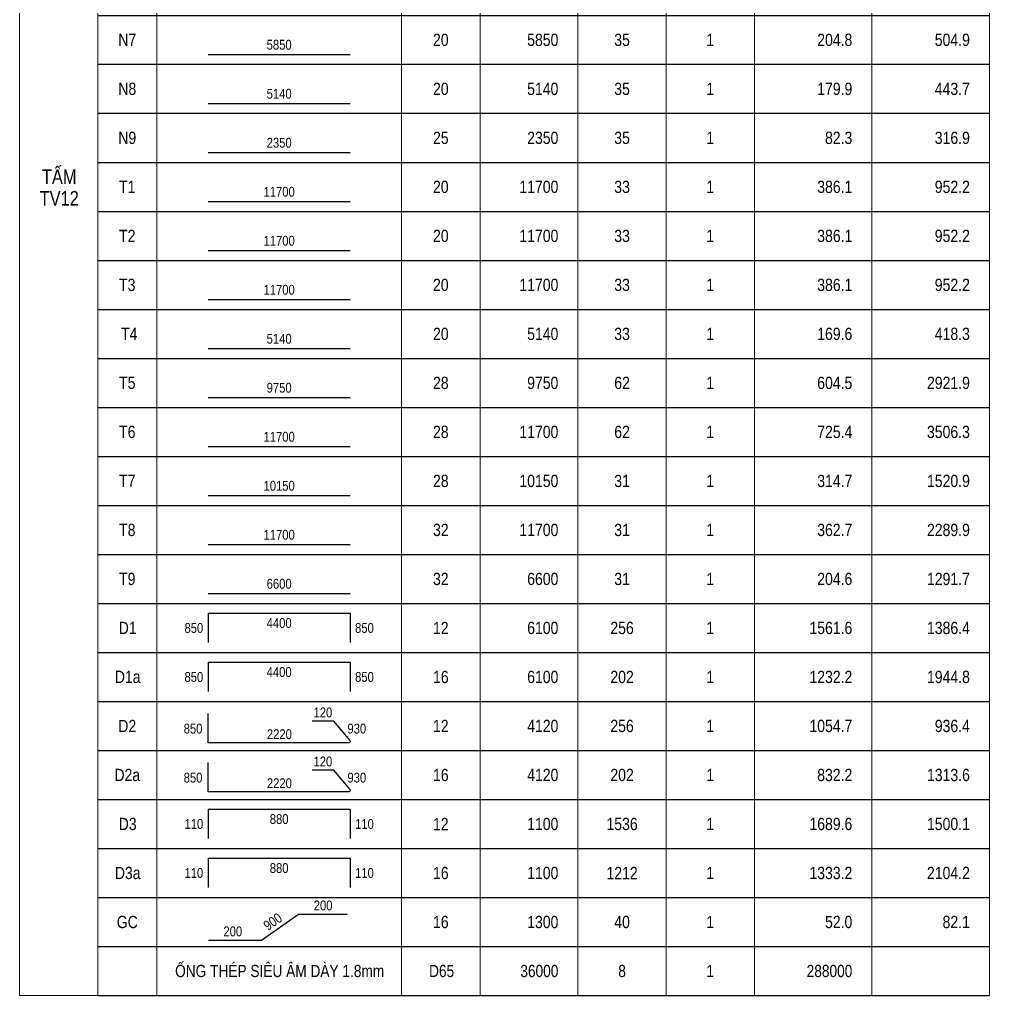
# Model space of a CAD drawing. Header units: millimetres. Extents: x -143483 to 1166745, y -1448440 to -1202244.
# Drawn here: x 486615 to 503115, y -1438044 to -1421448 of the extents above; entities that cross this region are included whole.
import ezdxf
from ezdxf.enums import TextEntityAlignment as Align

# ---------------------------------------------------------------- set-up
doc = ezdxf.new("R2010")
doc.units = ezdxf.units.MM
doc.header["$LTSCALE"] = 30
doc.layers.get('0').update_dxf_attribs({"lineweight": 9})
for name, color, linetype in [('ccu11-Text', 31, 'Continuous'), ('ccu11-Thep', 4, 'Continuous'), ('ccu12-Dai', 6, 'Continuous'), ('ccu12-Manh', 8, 'Continuous'), ('ccu12-Text', 31, 'Continuous'), ('TEXT', 31, 'Continuous'), ('THEP', 4, 'Continuous')]:
    doc.layers.add(name, color=color, linetype=linetype)
doc.styles.add('ARIAL', font='arial_0.ttf')
doc.styles.add('Arial Narrow', font='ARIALN.TTF')
doc.styles.add('ccu11_simli', font='vnsimli.shx', dxfattribs={"width": 0.8})
doc.styles.add('ccu12-Arial', font='arial_0.ttf', dxfattribs={"width": 0.8})
doc.styles.add('ROMANS', font='arial_0.ttf', dxfattribs={"width": 0.8})

# ---------------------------------------------------------------- blocks, each defined once
blk = doc.blocks.new('TK_0')
at = {"layer": 'TEXT', "style": 'ROMANS', "width": 0.8}
for tag, p in [('SH', (600, -500)), ('DK', (7000, -500)), ('SL', (10700, -500)), ('SCK', (12500, -500))]:
    blk.add_attdef(tag, text='', height=250, dxfattribs=at).set_placement(p, align=Align.MIDDLE)
for tag, p in [('L', (9400, -500)), ('LA', (15400, -500)), ('KL', (17800, -500))]:
    blk.add_attdef(tag, text='', height=250, dxfattribs=at).set_placement(p, align=Align.MIDDLE_RIGHT)
blk = doc.blocks.new('*U4423')
at = {"layer": 'ccu12-Manh'}
blk.add_line((-7583, 0), (7583, 0), dxfattribs=at)
blk = doc.blocks.new('*U4424')
at = {"color": 0, "linetype": 'ByBlock', "lineweight": -2, "transparency": 16777216}
for p in [(0, 0), (0, -833), (0, -1667), (0, -2500), (0, -3333), (0, -4167), (0, -5000), (0, -5833), (0, -6667), (0, -7500), (0, -8333), (0, -9167), (0, -10000), (0, -10833), (0, -11667), (0, -12500), (0, -13333), (0, -14167), (0, -15000), (0, -15833), (0, -16667), (0, -17500), (0, -18333), (0, -19167), (0, -20000), (0, -20833), (0, -21667), (0, -22500), (0, -23333)]:
    blk.add_blockref('*U4423', p, dxfattribs=at)
blk = doc.blocks.new('TK_1')
at = {"layer": 'THEP'}
blk.add_lwpolyline([(2250, -800), (5150, -800)], dxfattribs=at)
at = {"layer": 'TEXT', "style": 'ROMANS', "width": 0.8}
for tag, p in [('SH', (600, -500)), ('DK', (7000, -500)), ('SL', (10700, -500)), ('SCK', (12500, -500))]:
    blk.add_attdef(tag, text='', height=250, dxfattribs=at).set_placement(p, align=Align.MIDDLE)
for tag, p in [('L', (9400, -500)), ('LA', (15400, -500)), ('KL', (17800, -500))]:
    blk.add_attdef(tag, text='', height=250, dxfattribs=at).set_placement(p, align=Align.MIDDLE_RIGHT)
blk.add_attdef('L1', text='', height=200, dxfattribs=at).set_placement((3700, -700), align=Align.CENTER)
blk = doc.blocks.new('TK_3')
at = {"layer": 'THEP'}
for p, q in [((2250, -200), (2250, -800)), ((5150, -200), (5150, -800))]:
    blk.add_line(p, q, dxfattribs=at)
blk.add_lwpolyline([(2250, -200), (5150, -200)], dxfattribs=at)
at = {"layer": 'TEXT', "style": 'ccu11_simli', "width": 0.8}
for tag, p in [('SH', (608, -500)), ('DK', (7000, -500)), ('SL', (10700, -500)), ('SCK', (12500, -500))]:
    blk.add_attdef(tag, text='', height=250, dxfattribs=at).set_placement(p, align=Align.MIDDLE)
blk.add_attdef('L2', text='', height=200, dxfattribs=at).set_placement((3700, -300), align=Align.TOP_CENTER)
for tag, height, p in [('L', 250, (9400, -500)), ('LA', 250, (15400, -500)), ('KL', 250, (17800, -500)), ('L1', 200, (2150, -500))]:
    blk.add_attdef(tag, text='', height=height, dxfattribs=at).set_placement(p, align=Align.MIDDLE_RIGHT)
blk.add_attdef('L3', text='', height=200, dxfattribs=at).set_placement((5250, -500), align=Align.MIDDLE_LEFT)

msp = doc.modelspace()

# ---------------------------------------------------------------- linework, layer by layer
for p, q in [((486614.99, -1413877.05), (486614.99, -1438043.71)), ((487948.33, -1413877.05), (487948.33, -1438043.71)), ((488948.33, -1413877.05), (488948.33, -1438043.71)), ((493114.99, -1413877.05), (493114.99, -1438043.71)), ((494448.33, -1413877.05), (494448.33, -1438043.71)), ((496114.99, -1413877.05), (496114.99, -1438043.71)), ((497614.99, -1413877.05), (497614.99, -1438043.71)), ((499114.99, -1413877.05), (499114.99, -1438043.71)), ((501114.99, -1413877.05), (501114.99, -1438043.71)), ((503114.99, -1413877.05), (503114.99, -1438043.71)), ((486614.99, -1438043.71), (487948.33, -1438043.71))]:
    msp.add_line(p, q)
at = {"layer": 'ccu11-Thep', "ltscale": 3000, "flags": 128}
for points in [[(491594.68, -1433372.51), (491938.21, -1433372.51, -0.21968107), (491957.24, -1433381.29), (492234.02, -1433706.05, -0.63977293), (492214.99, -1433747.27), (491031.66, -1433747.27), (489823.33, -1433747.27), (489823.33, -1433247.27)], [(491594.68, -1434205.84), (491938.21, -1434205.84, -0.21968107), (491957.24, -1434214.62), (492234.02, -1434539.38, -0.63977293), (492214.99, -1434580.6), (491031.66, -1434580.6), (489823.33, -1434580.6), (489823.33, -1434080.6)]]:
    msp.add_lwpolyline(points, format="xyb", dxfattribs=at)
msp.add_lwpolyline([(489830.42, -1437102.77), (490731.96, -1437102.77), (491363.12, -1436661.08), (492185.88, -1436661.08)], dxfattribs=at)

# ---------------------------------------------------------------- block references
msp.add_blockref('*U4424', (495531.66, -1414710.38))
at = {"ltscale": 0.2}
ref = msp.add_blockref('TK_0', (487948.33, -1433043.71), dxfattribs=dict(at, xscale=0.833333338333486, yscale=0.833333338333486, zscale=0.833333338333486))
ref.add_attrib('SH', 'D2', dxfattribs={"layer": 'TEXT', "color": 1, "ltscale": 0.2, "height": 208.333, "style": 'Arial Narrow'}).set_placement((488448.33, -1433460.38), align=Align.MIDDLE)
ref.add_attrib('DK', '12', dxfattribs={"layer": 'TEXT', "color": 1, "ltscale": 0.2, "height": 208.333, "style": 'Arial Narrow'}).set_placement((493781.66, -1433460.38), align=Align.MIDDLE)
ref.add_attrib('L', '4120', dxfattribs={"layer": 'TEXT', "ltscale": 0.2, "height": 208.333, "style": 'Arial Narrow'}).set_placement((495781.66, -1433460.38), align=Align.MIDDLE_RIGHT)
ref.add_attrib('SL', '256', dxfattribs={"layer": 'TEXT', "color": 1, "ltscale": 0.2, "height": 208.333, "style": 'Arial Narrow'}).set_placement((496864.99, -1433460.38), align=Align.MIDDLE)
ref.add_attrib('SCK', '1', dxfattribs={"layer": 'TEXT', "color": 1, "ltscale": 0.2, "height": 208.33, "style": 'Arial Narrow'}).set_placement((498364.99, -1433460.38), align=Align.MIDDLE)
ref.add_attrib('LA', '1054.7', dxfattribs={"layer": 'TEXT', "ltscale": 0.2, "height": 208.333, "style": 'Arial Narrow'}).set_placement((500781.66, -1433460.38), align=Align.MIDDLE_RIGHT)
ref.add_attrib('KL', '936.4', dxfattribs={"layer": 'TEXT', "ltscale": 0.2, "height": 208.333, "style": 'Arial Narrow'}).set_placement((502781.66, -1433460.38), align=Align.MIDDLE_RIGHT)
ref = msp.add_blockref('TK_0', (487948.33, -1433877.05), dxfattribs=dict(at, xscale=0.833333338333486, yscale=0.833333338333486, zscale=0.833333338333486))
ref.add_attrib('SH', 'D2a', dxfattribs={"layer": 'TEXT', "color": 1, "ltscale": 0.2, "height": 208.333, "style": 'Arial Narrow'}).set_placement((488448.33, -1434293.71), align=Align.MIDDLE)
ref.add_attrib('DK', '16', dxfattribs={"layer": 'TEXT', "color": 1, "ltscale": 0.2, "height": 208.333, "style": 'Arial Narrow'}).set_placement((493781.66, -1434293.71), align=Align.MIDDLE)
ref.add_attrib('L', '4120', dxfattribs={"layer": 'TEXT', "ltscale": 0.2, "height": 208.333, "style": 'Arial Narrow'}).set_placement((495781.66, -1434293.71), align=Align.MIDDLE_RIGHT)
ref.add_attrib('SL', '202', dxfattribs={"layer": 'TEXT', "color": 1, "ltscale": 0.2, "height": 208.333, "style": 'Arial Narrow'}).set_placement((496864.99, -1434293.71), align=Align.MIDDLE)
ref.add_attrib('SCK', '1', dxfattribs={"layer": 'TEXT', "color": 1, "ltscale": 0.2, "height": 208.33, "style": 'Arial Narrow'}).set_placement((498364.99, -1434293.71), align=Align.MIDDLE)
ref.add_attrib('LA', '832.2', dxfattribs={"layer": 'TEXT', "ltscale": 0.2, "height": 208.333, "style": 'Arial Narrow'}).set_placement((500781.66, -1434293.71), align=Align.MIDDLE_RIGHT)
ref.add_attrib('KL', '1313.6', dxfattribs={"layer": 'TEXT', "ltscale": 0.2, "height": 208.333, "style": 'Arial Narrow'}).set_placement((502781.66, -1434293.71), align=Align.MIDDLE_RIGHT)
ref = msp.add_blockref('TK_0', (487948.33, -1436377.05), dxfattribs=dict(at, xscale=0.833333338333486, yscale=0.833333338333486, zscale=0.833333338333486))
ref.add_attrib('SH', 'GC', dxfattribs={"layer": 'TEXT', "color": 1, "ltscale": 0.2, "height": 208.333, "style": 'Arial Narrow'}).set_placement((488448.33, -1436793.71), align=Align.MIDDLE)
ref.add_attrib('DK', '16', dxfattribs={"layer": 'TEXT', "color": 1, "ltscale": 0.2, "height": 208.333, "style": 'Arial Narrow'}).set_placement((493781.66, -1436793.71), align=Align.MIDDLE)
ref.add_attrib('L', '1300', dxfattribs={"layer": 'TEXT', "ltscale": 0.2, "height": 208.333, "style": 'Arial Narrow'}).set_placement((495781.66, -1436793.71), align=Align.MIDDLE_RIGHT)
ref.add_attrib('SL', '40', dxfattribs={"layer": 'TEXT', "color": 1, "ltscale": 0.2, "height": 208.333, "style": 'Arial Narrow'}).set_placement((496864.99, -1436793.71), align=Align.MIDDLE)
ref.add_attrib('SCK', '1', dxfattribs={"layer": 'TEXT', "color": 1, "ltscale": 0.2, "height": 208.33, "style": 'Arial Narrow'}).set_placement((498364.99, -1436793.71), align=Align.MIDDLE)
ref.add_attrib('LA', '52.0', dxfattribs={"layer": 'TEXT', "ltscale": 0.2, "height": 208.333, "style": 'Arial Narrow'}).set_placement((500781.66, -1436793.71), align=Align.MIDDLE_RIGHT)
ref.add_attrib('KL', '82.1', dxfattribs={"layer": 'TEXT', "ltscale": 0.2, "height": 208.333, "style": 'Arial Narrow'}).set_placement((502781.66, -1436793.71), align=Align.MIDDLE_RIGHT)
at = {"layer": 'ccu12-Dai', "ltscale": 10000}
ref = msp.add_blockref('TK_1', (487948.33, -1421377.05), dxfattribs=dict(at, xscale=0.833333338333486, yscale=0.833333338333486, zscale=0.833333338333486))
ref.add_attrib('SH', 'N7', dxfattribs={"layer": 'TEXT', "color": 1, "ltscale": 10000, "height": 208.333, "style": 'Arial Narrow'}).set_placement((488448.33, -1421793.71), align=Align.MIDDLE)
ref.add_attrib('DK', '20', dxfattribs={"layer": 'TEXT', "color": 1, "ltscale": 10000, "height": 208.333, "style": 'Arial Narrow'}).set_placement((493781.66, -1421793.71), align=Align.MIDDLE)
ref.add_attrib('L', '5850', dxfattribs={"layer": 'TEXT', "ltscale": 10000, "height": 208.333, "style": 'Arial Narrow'}).set_placement((495781.66, -1421793.71), align=Align.MIDDLE_RIGHT)
ref.add_attrib('SL', '35', dxfattribs={"layer": 'TEXT', "color": 1, "ltscale": 10000, "height": 208.333, "style": 'Arial Narrow'}).set_placement((496864.99, -1421793.71), align=Align.MIDDLE)
ref.add_attrib('SCK', '1', dxfattribs={"layer": 'TEXT', "color": 1, "ltscale": 10000, "height": 208.33, "style": 'Arial Narrow'}).set_placement((498364.99, -1421793.71), align=Align.MIDDLE)
ref.add_attrib('LA', '204.8', dxfattribs={"layer": 'TEXT', "ltscale": 10000, "height": 208.333, "style": 'Arial Narrow'}).set_placement((500781.66, -1421793.71), align=Align.MIDDLE_RIGHT)
ref.add_attrib('KL', '504.9', dxfattribs={"layer": 'TEXT', "ltscale": 10000, "height": 208.333, "style": 'Arial Narrow'}).set_placement((502781.66, -1421793.71), align=Align.MIDDLE_RIGHT)
ref.add_attrib('L1', '5850', dxfattribs={"layer": 'TEXT', "ltscale": 10000, "height": 166.667, "style": 'Arial Narrow'}).set_placement((491031.66, -1421960.38), align=Align.CENTER)
ref = msp.add_blockref('TK_1', (487948.33, -1422210.38), dxfattribs=dict(at, xscale=0.833333338333486, yscale=0.833333338333486, zscale=0.833333338333486))
ref.add_attrib('SH', 'N8', dxfattribs={"layer": 'TEXT', "color": 1, "ltscale": 10000, "height": 208.333, "style": 'Arial Narrow'}).set_placement((488448.33, -1422627.05), align=Align.MIDDLE)
ref.add_attrib('DK', '20', dxfattribs={"layer": 'TEXT', "color": 1, "ltscale": 10000, "height": 208.333, "style": 'Arial Narrow'}).set_placement((493781.66, -1422627.05), align=Align.MIDDLE)
ref.add_attrib('L', '5140', dxfattribs={"layer": 'TEXT', "ltscale": 10000, "height": 208.333, "style": 'Arial Narrow'}).set_placement((495781.66, -1422627.05), align=Align.MIDDLE_RIGHT)
ref.add_attrib('SL', '35', dxfattribs={"layer": 'TEXT', "color": 1, "ltscale": 10000, "height": 208.333, "style": 'Arial Narrow'}).set_placement((496864.99, -1422627.05), align=Align.MIDDLE)
ref.add_attrib('SCK', '1', dxfattribs={"layer": 'TEXT', "color": 1, "ltscale": 10000, "height": 208.33, "style": 'Arial Narrow'}).set_placement((498364.99, -1422627.05), align=Align.MIDDLE)
ref.add_attrib('LA', '179.9', dxfattribs={"layer": 'TEXT', "ltscale": 10000, "height": 208.333, "style": 'Arial Narrow'}).set_placement((500781.66, -1422627.05), align=Align.MIDDLE_RIGHT)
ref.add_attrib('KL', '443.7', dxfattribs={"layer": 'TEXT', "ltscale": 10000, "height": 208.333, "style": 'Arial Narrow'}).set_placement((502781.66, -1422627.05), align=Align.MIDDLE_RIGHT)
ref.add_attrib('L1', '5140', dxfattribs={"layer": 'TEXT', "ltscale": 10000, "height": 166.667, "style": 'Arial Narrow'}).set_placement((491031.66, -1422793.71), align=Align.CENTER)
ref = msp.add_blockref('TK_1', (487948.33, -1423043.71), dxfattribs=dict(at, xscale=0.833333338333486, yscale=0.833333338333486, zscale=0.833333338333486))
ref.add_attrib('SH', 'N9', dxfattribs={"layer": 'TEXT', "color": 1, "ltscale": 10000, "height": 208.333, "style": 'Arial Narrow'}).set_placement((488448.33, -1423460.38), align=Align.MIDDLE)
ref.add_attrib('DK', '25', dxfattribs={"layer": 'TEXT', "color": 1, "ltscale": 10000, "height": 208.333, "style": 'Arial Narrow'}).set_placement((493781.66, -1423460.38), align=Align.MIDDLE)
ref.add_attrib('L', '2350', dxfattribs={"layer": 'TEXT', "ltscale": 10000, "height": 208.333, "style": 'Arial Narrow'}).set_placement((495781.66, -1423460.38), align=Align.MIDDLE_RIGHT)
ref.add_attrib('SL', '35', dxfattribs={"layer": 'TEXT', "color": 1, "ltscale": 10000, "height": 208.333, "style": 'Arial Narrow'}).set_placement((496864.99, -1423460.38), align=Align.MIDDLE)
ref.add_attrib('SCK', '1', dxfattribs={"layer": 'TEXT', "color": 1, "ltscale": 10000, "height": 208.33, "style": 'Arial Narrow'}).set_placement((498364.99, -1423460.38), align=Align.MIDDLE)
ref.add_attrib('LA', '82.3', dxfattribs={"layer": 'TEXT', "ltscale": 10000, "height": 208.333, "style": 'Arial Narrow'}).set_placement((500781.66, -1423460.38), align=Align.MIDDLE_RIGHT)
ref.add_attrib('KL', '316.9', dxfattribs={"layer": 'TEXT', "ltscale": 10000, "height": 208.333, "style": 'Arial Narrow'}).set_placement((502781.66, -1423460.38), align=Align.MIDDLE_RIGHT)
ref.add_attrib('L1', '2350', dxfattribs={"layer": 'TEXT', "ltscale": 10000, "height": 166.667, "style": 'Arial Narrow'}).set_placement((491031.66, -1423627.05), align=Align.CENTER)
ref = msp.add_blockref('TK_1', (487948.33, -1423877.05), dxfattribs=dict(at, xscale=0.833333338333486, yscale=0.833333338333486, zscale=0.833333338333486))
ref.add_attrib('SH', 'T1', dxfattribs={"layer": 'TEXT', "color": 1, "ltscale": 10000, "height": 208.333, "style": 'Arial Narrow'}).set_placement((488448.33, -1424293.71), align=Align.MIDDLE)
ref.add_attrib('DK', '20', dxfattribs={"layer": 'TEXT', "color": 1, "ltscale": 10000, "height": 208.333, "style": 'Arial Narrow'}).set_placement((493781.66, -1424293.71), align=Align.MIDDLE)
ref.add_attrib('L', '11700', dxfattribs={"layer": 'TEXT', "ltscale": 10000, "height": 208.333, "style": 'Arial Narrow'}).set_placement((495781.66, -1424293.71), align=Align.MIDDLE_RIGHT)
ref.add_attrib('SL', '33', dxfattribs={"layer": 'TEXT', "color": 1, "ltscale": 10000, "height": 208.333, "style": 'Arial Narrow'}).set_placement((496864.99, -1424293.71), align=Align.MIDDLE)
ref.add_attrib('SCK', '1', dxfattribs={"layer": 'TEXT', "color": 1, "ltscale": 10000, "height": 208.33, "style": 'Arial Narrow'}).set_placement((498364.99, -1424293.71), align=Align.MIDDLE)
ref.add_attrib('LA', '386.1', dxfattribs={"layer": 'TEXT', "ltscale": 10000, "height": 208.333, "style": 'Arial Narrow'}).set_placement((500781.66, -1424293.71), align=Align.MIDDLE_RIGHT)
ref.add_attrib('KL', '952.2', dxfattribs={"layer": 'TEXT', "ltscale": 10000, "height": 208.333, "style": 'Arial Narrow'}).set_placement((502781.66, -1424293.71), align=Align.MIDDLE_RIGHT)
ref.add_attrib('L1', '11700', dxfattribs={"layer": 'TEXT', "ltscale": 10000, "height": 166.667, "style": 'Arial Narrow'}).set_placement((491031.66, -1424460.38), align=Align.CENTER)
ref = msp.add_blockref('TK_1', (487948.33, -1424710.38), dxfattribs=dict(at, xscale=0.833333338333486, yscale=0.833333338333486, zscale=0.833333338333486))
ref.add_attrib('SH', 'T2', dxfattribs={"layer": 'TEXT', "color": 1, "ltscale": 10000, "height": 208.333, "style": 'Arial Narrow'}).set_placement((488448.33, -1425127.05), align=Align.MIDDLE)
ref.add_attrib('DK', '20', dxfattribs={"layer": 'TEXT', "color": 1, "ltscale": 10000, "height": 208.333, "style": 'Arial Narrow'}).set_placement((493781.66, -1425127.05), align=Align.MIDDLE)
ref.add_attrib('L', '11700', dxfattribs={"layer": 'TEXT', "ltscale": 10000, "height": 208.333, "style": 'Arial Narrow'}).set_placement((495781.66, -1425127.05), align=Align.MIDDLE_RIGHT)
ref.add_attrib('SL', '33', dxfattribs={"layer": 'TEXT', "color": 1, "ltscale": 10000, "height": 208.333, "style": 'Arial Narrow'}).set_placement((496864.99, -1425127.05), align=Align.MIDDLE)
ref.add_attrib('SCK', '1', dxfattribs={"layer": 'TEXT', "color": 1, "ltscale": 10000, "height": 208.33, "style": 'Arial Narrow'}).set_placement((498364.99, -1425127.05), align=Align.MIDDLE)
ref.add_attrib('LA', '386.1', dxfattribs={"layer": 'TEXT', "ltscale": 10000, "height": 208.333, "style": 'Arial Narrow'}).set_placement((500781.66, -1425127.05), align=Align.MIDDLE_RIGHT)
ref.add_attrib('KL', '952.2', dxfattribs={"layer": 'TEXT', "ltscale": 10000, "height": 208.333, "style": 'Arial Narrow'}).set_placement((502781.66, -1425127.05), align=Align.MIDDLE_RIGHT)
ref.add_attrib('L1', '11700', dxfattribs={"layer": 'TEXT', "ltscale": 10000, "height": 166.667, "style": 'Arial Narrow'}).set_placement((491031.66, -1425293.71), align=Align.CENTER)
ref = msp.add_blockref('TK_1', (487948.33, -1425543.71), dxfattribs=dict(at, xscale=0.833333338333486, yscale=0.833333338333486, zscale=0.833333338333486))
ref.add_attrib('SH', 'T3', dxfattribs={"layer": 'TEXT', "color": 1, "ltscale": 10000, "height": 208.333, "style": 'Arial Narrow'}).set_placement((488448.33, -1425960.38), align=Align.MIDDLE)
ref.add_attrib('DK', '20', dxfattribs={"layer": 'TEXT', "color": 1, "ltscale": 10000, "height": 208.333, "style": 'Arial Narrow'}).set_placement((493781.66, -1425960.38), align=Align.MIDDLE)
ref.add_attrib('L', '11700', dxfattribs={"layer": 'TEXT', "ltscale": 10000, "height": 208.333, "style": 'Arial Narrow'}).set_placement((495781.66, -1425960.38), align=Align.MIDDLE_RIGHT)
ref.add_attrib('SL', '33', dxfattribs={"layer": 'TEXT', "color": 1, "ltscale": 10000, "height": 208.333, "style": 'Arial Narrow'}).set_placement((496864.99, -1425960.38), align=Align.MIDDLE)
ref.add_attrib('SCK', '1', dxfattribs={"layer": 'TEXT', "color": 1, "ltscale": 10000, "height": 208.33, "style": 'Arial Narrow'}).set_placement((498364.99, -1425960.38), align=Align.MIDDLE)
ref.add_attrib('LA', '386.1', dxfattribs={"layer": 'TEXT', "ltscale": 10000, "height": 208.333, "style": 'Arial Narrow'}).set_placement((500781.66, -1425960.38), align=Align.MIDDLE_RIGHT)
ref.add_attrib('KL', '952.2', dxfattribs={"layer": 'TEXT', "ltscale": 10000, "height": 208.333, "style": 'Arial Narrow'}).set_placement((502781.66, -1425960.38), align=Align.MIDDLE_RIGHT)
ref.add_attrib('L1', '11700', dxfattribs={"layer": 'TEXT', "ltscale": 10000, "height": 166.667, "style": 'Arial Narrow'}).set_placement((491031.66, -1426127.05), align=Align.CENTER)
ref = msp.add_blockref('TK_1', (487948.33, -1426377.05), dxfattribs=dict(at, xscale=0.833333338333486, yscale=0.833333338333486, zscale=0.833333338333486))
ref.add_attrib('SH', ' T4', dxfattribs={"layer": 'TEXT', "color": 1, "ltscale": 10000, "height": 208.333, "style": 'Arial Narrow'}).set_placement((488448.33, -1426793.71), align=Align.MIDDLE)
ref.add_attrib('DK', '20', dxfattribs={"layer": 'TEXT', "color": 1, "ltscale": 10000, "height": 208.333, "style": 'Arial Narrow'}).set_placement((493781.66, -1426793.71), align=Align.MIDDLE)
ref.add_attrib('L', '5140', dxfattribs={"layer": 'TEXT', "ltscale": 10000, "height": 208.333, "style": 'Arial Narrow'}).set_placement((495781.66, -1426793.71), align=Align.MIDDLE_RIGHT)
ref.add_attrib('SL', '33', dxfattribs={"layer": 'TEXT', "color": 1, "ltscale": 10000, "height": 208.333, "style": 'Arial Narrow'}).set_placement((496864.99, -1426793.71), align=Align.MIDDLE)
ref.add_attrib('SCK', '1', dxfattribs={"layer": 'TEXT', "color": 1, "ltscale": 10000, "height": 208.33, "style": 'Arial Narrow'}).set_placement((498364.99, -1426793.71), align=Align.MIDDLE)
ref.add_attrib('LA', '169.6', dxfattribs={"layer": 'TEXT', "ltscale": 10000, "height": 208.333, "style": 'Arial Narrow'}).set_placement((500781.66, -1426793.71), align=Align.MIDDLE_RIGHT)
ref.add_attrib('KL', '418.3', dxfattribs={"layer": 'TEXT', "ltscale": 10000, "height": 208.333, "style": 'Arial Narrow'}).set_placement((502781.66, -1426793.71), align=Align.MIDDLE_RIGHT)
ref.add_attrib('L1', '5140', dxfattribs={"layer": 'TEXT', "ltscale": 10000, "height": 166.667, "style": 'Arial Narrow'}).set_placement((491031.66, -1426960.38), align=Align.CENTER)
ref = msp.add_blockref('TK_1', (487948.33, -1427210.38), dxfattribs=dict(at, xscale=0.833333338333486, yscale=0.833333338333486, zscale=0.833333338333486))
ref.add_attrib('SH', 'T5', dxfattribs={"layer": 'TEXT', "color": 1, "ltscale": 10000, "height": 208.333, "style": 'Arial Narrow'}).set_placement((488448.33, -1427627.05), align=Align.MIDDLE)
ref.add_attrib('DK', '28', dxfattribs={"layer": 'TEXT', "color": 1, "ltscale": 10000, "height": 208.333, "style": 'Arial Narrow'}).set_placement((493781.66, -1427627.05), align=Align.MIDDLE)
ref.add_attrib('L', '9750', dxfattribs={"layer": 'TEXT', "ltscale": 10000, "height": 208.333, "style": 'Arial Narrow'}).set_placement((495781.66, -1427627.05), align=Align.MIDDLE_RIGHT)
ref.add_attrib('SL', '62', dxfattribs={"layer": 'TEXT', "color": 1, "ltscale": 10000, "height": 208.333, "style": 'Arial Narrow'}).set_placement((496864.99, -1427627.05), align=Align.MIDDLE)
ref.add_attrib('SCK', '1', dxfattribs={"layer": 'TEXT', "color": 1, "ltscale": 10000, "height": 208.33, "style": 'Arial Narrow'}).set_placement((498364.99, -1427627.05), align=Align.MIDDLE)
ref.add_attrib('LA', '604.5', dxfattribs={"layer": 'TEXT', "ltscale": 10000, "height": 208.333, "style": 'Arial Narrow'}).set_placement((500781.66, -1427627.05), align=Align.MIDDLE_RIGHT)
ref.add_attrib('KL', '2921.9', dxfattribs={"layer": 'TEXT', "ltscale": 10000, "height": 208.333, "style": 'Arial Narrow'}).set_placement((502781.66, -1427627.05), align=Align.MIDDLE_RIGHT)
ref.add_attrib('L1', '9750', dxfattribs={"layer": 'TEXT', "ltscale": 10000, "height": 166.667, "style": 'Arial Narrow'}).set_placement((491031.66, -1427793.71), align=Align.CENTER)
ref = msp.add_blockref('TK_1', (487948.33, -1428043.71), dxfattribs=dict(at, xscale=0.833333338333486, yscale=0.833333338333486, zscale=0.833333338333486))
ref.add_attrib('SH', 'T6', dxfattribs={"layer": 'TEXT', "color": 1, "ltscale": 10000, "height": 208.333, "style": 'Arial Narrow'}).set_placement((488448.33, -1428460.38), align=Align.MIDDLE)
ref.add_attrib('DK', '28', dxfattribs={"layer": 'TEXT', "color": 1, "ltscale": 10000, "height": 208.333, "style": 'Arial Narrow'}).set_placement((493781.66, -1428460.38), align=Align.MIDDLE)
ref.add_attrib('L', '11700', dxfattribs={"layer": 'TEXT', "ltscale": 10000, "height": 208.333, "style": 'Arial Narrow'}).set_placement((495781.66, -1428460.38), align=Align.MIDDLE_RIGHT)
ref.add_attrib('SL', '62', dxfattribs={"layer": 'TEXT', "color": 1, "ltscale": 10000, "height": 208.333, "style": 'Arial Narrow'}).set_placement((496864.99, -1428460.38), align=Align.MIDDLE)
ref.add_attrib('SCK', '1', dxfattribs={"layer": 'TEXT', "color": 1, "ltscale": 10000, "height": 208.33, "style": 'Arial Narrow'}).set_placement((498364.99, -1428460.38), align=Align.MIDDLE)
ref.add_attrib('LA', '725.4', dxfattribs={"layer": 'TEXT', "ltscale": 10000, "height": 208.333, "style": 'Arial Narrow'}).set_placement((500781.66, -1428460.38), align=Align.MIDDLE_RIGHT)
ref.add_attrib('KL', '3506.3', dxfattribs={"layer": 'TEXT', "ltscale": 10000, "height": 208.333, "style": 'Arial Narrow'}).set_placement((502781.66, -1428460.38), align=Align.MIDDLE_RIGHT)
ref.add_attrib('L1', '11700', dxfattribs={"layer": 'TEXT', "ltscale": 10000, "height": 166.667, "style": 'Arial Narrow'}).set_placement((491031.66, -1428627.05), align=Align.CENTER)
ref = msp.add_blockref('TK_1', (487948.33, -1428877.05), dxfattribs=dict(at, xscale=0.833333338333486, yscale=0.833333338333486, zscale=0.833333338333486))
ref.add_attrib('SH', 'T7', dxfattribs={"layer": 'TEXT', "color": 1, "ltscale": 10000, "height": 208.333, "style": 'Arial Narrow'}).set_placement((488448.33, -1429293.71), align=Align.MIDDLE)
ref.add_attrib('DK', '28', dxfattribs={"layer": 'TEXT', "color": 1, "ltscale": 10000, "height": 208.333, "style": 'Arial Narrow'}).set_placement((493781.66, -1429293.71), align=Align.MIDDLE)
ref.add_attrib('L', '10150', dxfattribs={"layer": 'TEXT', "ltscale": 10000, "height": 208.333, "style": 'Arial Narrow'}).set_placement((495781.66, -1429293.71), align=Align.MIDDLE_RIGHT)
ref.add_attrib('SL', '31', dxfattribs={"layer": 'TEXT', "color": 1, "ltscale": 10000, "height": 208.333, "style": 'Arial Narrow'}).set_placement((496864.99, -1429293.71), align=Align.MIDDLE)
ref.add_attrib('SCK', '1', dxfattribs={"layer": 'TEXT', "color": 1, "ltscale": 10000, "height": 208.33, "style": 'Arial Narrow'}).set_placement((498364.99, -1429293.71), align=Align.MIDDLE)
ref.add_attrib('LA', '314.7', dxfattribs={"layer": 'TEXT', "ltscale": 10000, "height": 208.333, "style": 'Arial Narrow'}).set_placement((500781.66, -1429293.71), align=Align.MIDDLE_RIGHT)
ref.add_attrib('KL', '1520.9', dxfattribs={"layer": 'TEXT', "ltscale": 10000, "height": 208.333, "style": 'Arial Narrow'}).set_placement((502781.66, -1429293.71), align=Align.MIDDLE_RIGHT)
ref.add_attrib('L1', '10150', dxfattribs={"layer": 'TEXT', "ltscale": 10000, "height": 166.667, "style": 'Arial Narrow'}).set_placement((491031.66, -1429460.38), align=Align.CENTER)
ref = msp.add_blockref('TK_1', (487948.33, -1429710.38), dxfattribs=dict(at, xscale=0.833333338333486, yscale=0.833333338333486, zscale=0.833333338333486))
ref.add_attrib('SH', 'T8', dxfattribs={"layer": 'TEXT', "color": 1, "ltscale": 10000, "height": 208.333, "style": 'Arial Narrow'}).set_placement((488448.33, -1430127.05), align=Align.MIDDLE)
ref.add_attrib('DK', '32', dxfattribs={"layer": 'TEXT', "color": 1, "ltscale": 10000, "height": 208.333, "style": 'Arial Narrow'}).set_placement((493781.66, -1430127.05), align=Align.MIDDLE)
ref.add_attrib('L', '11700', dxfattribs={"layer": 'TEXT', "ltscale": 10000, "height": 208.333, "style": 'Arial Narrow'}).set_placement((495781.66, -1430127.05), align=Align.MIDDLE_RIGHT)
ref.add_attrib('SL', '31', dxfattribs={"layer": 'TEXT', "color": 1, "ltscale": 10000, "height": 208.333, "style": 'Arial Narrow'}).set_placement((496864.99, -1430127.05), align=Align.MIDDLE)
ref.add_attrib('SCK', '1', dxfattribs={"layer": 'TEXT', "color": 1, "ltscale": 10000, "height": 208.33, "style": 'Arial Narrow'}).set_placement((498364.99, -1430127.05), align=Align.MIDDLE)
ref.add_attrib('LA', '362.7', dxfattribs={"layer": 'TEXT', "ltscale": 10000, "height": 208.333, "style": 'Arial Narrow'}).set_placement((500781.66, -1430127.05), align=Align.MIDDLE_RIGHT)
ref.add_attrib('KL', '2289.9', dxfattribs={"layer": 'TEXT', "ltscale": 10000, "height": 208.333, "style": 'Arial Narrow'}).set_placement((502781.66, -1430127.05), align=Align.MIDDLE_RIGHT)
ref.add_attrib('L1', '11700', dxfattribs={"layer": 'TEXT', "ltscale": 10000, "height": 166.667, "style": 'Arial Narrow'}).set_placement((491031.66, -1430293.71), align=Align.CENTER)
ref = msp.add_blockref('TK_1', (487948.33, -1430543.71), dxfattribs=dict(at, xscale=0.833333338333486, yscale=0.833333338333486, zscale=0.833333338333486))
ref.add_attrib('SH', 'T9', dxfattribs={"layer": 'TEXT', "color": 1, "ltscale": 10000, "height": 208.333, "style": 'Arial Narrow'}).set_placement((488448.33, -1430960.38), align=Align.MIDDLE)
ref.add_attrib('DK', '32', dxfattribs={"layer": 'TEXT', "color": 1, "ltscale": 10000, "height": 208.333, "style": 'Arial Narrow'}).set_placement((493781.66, -1430960.38), align=Align.MIDDLE)
ref.add_attrib('L', '6600', dxfattribs={"layer": 'TEXT', "ltscale": 10000, "height": 208.333, "style": 'Arial Narrow'}).set_placement((495781.66, -1430960.38), align=Align.MIDDLE_RIGHT)
ref.add_attrib('SL', '31', dxfattribs={"layer": 'TEXT', "color": 1, "ltscale": 10000, "height": 208.333, "style": 'Arial Narrow'}).set_placement((496864.99, -1430960.38), align=Align.MIDDLE)
ref.add_attrib('SCK', '1', dxfattribs={"layer": 'TEXT', "color": 1, "ltscale": 10000, "height": 208.33, "style": 'Arial Narrow'}).set_placement((498364.99, -1430960.38), align=Align.MIDDLE)
ref.add_attrib('LA', '204.6', dxfattribs={"layer": 'TEXT', "ltscale": 10000, "height": 208.333, "style": 'Arial Narrow'}).set_placement((500781.66, -1430960.38), align=Align.MIDDLE_RIGHT)
ref.add_attrib('KL', '1291.7', dxfattribs={"layer": 'TEXT', "ltscale": 10000, "height": 208.333, "style": 'Arial Narrow'}).set_placement((502781.66, -1430960.38), align=Align.MIDDLE_RIGHT)
ref.add_attrib('L1', '6600', dxfattribs={"layer": 'TEXT', "ltscale": 10000, "height": 166.667, "style": 'Arial Narrow'}).set_placement((491031.66, -1431127.05), align=Align.CENTER)
ref = msp.add_blockref('TK_3', (487948.33, -1431377.05), dxfattribs=dict(at, xscale=0.833333338333486, yscale=0.833333338333486, zscale=0.833333338333486))
ref.add_attrib('SH', 'D1', dxfattribs={"layer": 'TEXT', "color": 1, "ltscale": 10000, "height": 208.333, "style": 'Arial Narrow'}).set_placement((488454.99, -1431793.71), align=Align.MIDDLE)
ref.add_attrib('DK', '12', dxfattribs={"layer": 'TEXT', "color": 1, "ltscale": 10000, "height": 208.333, "style": 'Arial Narrow'}).set_placement((493781.66, -1431793.71), align=Align.MIDDLE)
ref.add_attrib('L', '6100', dxfattribs={"layer": 'TEXT', "ltscale": 10000, "height": 208.333, "style": 'Arial Narrow'}).set_placement((495781.66, -1431793.71), align=Align.MIDDLE_RIGHT)
ref.add_attrib('SL', '256', dxfattribs={"layer": 'TEXT', "color": 1, "ltscale": 10000, "height": 208.333, "style": 'Arial Narrow'}).set_placement((496864.99, -1431793.71), align=Align.MIDDLE)
ref.add_attrib('SCK', '1', dxfattribs={"layer": 'TEXT', "color": 1, "ltscale": 10000, "height": 208.33, "style": 'Arial Narrow'}).set_placement((498364.99, -1431793.71), align=Align.MIDDLE)
ref.add_attrib('LA', '1561.6', dxfattribs={"layer": 'TEXT', "ltscale": 10000, "height": 208.333, "style": 'Arial Narrow'}).set_placement((500781.66, -1431793.71), align=Align.MIDDLE_RIGHT)
ref.add_attrib('KL', '1386.4', dxfattribs={"layer": 'TEXT', "ltscale": 10000, "height": 208.333, "style": 'Arial Narrow'}).set_placement((502781.66, -1431793.71), align=Align.MIDDLE_RIGHT)
ref.add_attrib('L1', '850', dxfattribs={"layer": 'TEXT', "ltscale": 10000, "height": 166.667, "style": 'Arial Narrow'}).set_placement((489739.99, -1431793.71), align=Align.MIDDLE_RIGHT)
ref.add_attrib('L2', '4400', dxfattribs={"layer": 'TEXT', "ltscale": 10000, "height": 166.667, "style": 'Arial Narrow'}).set_placement((491031.66, -1431627.05), align=Align.TOP_CENTER)
ref.add_attrib('L3', '850', dxfattribs={"layer": 'TEXT', "ltscale": 10000, "height": 166.667, "style": 'Arial Narrow'}).set_placement((492323.33, -1431793.71), align=Align.MIDDLE_LEFT)
ref = msp.add_blockref('TK_3', (487948.33, -1432210.38), dxfattribs=dict(at, xscale=0.833333338333486, yscale=0.833333338333486, zscale=0.833333338333486))
ref.add_attrib('SH', 'D1a', dxfattribs={"layer": 'TEXT', "color": 1, "ltscale": 10000, "height": 208.333, "style": 'Arial Narrow'}).set_placement((488454.99, -1432627.05), align=Align.MIDDLE)
ref.add_attrib('DK', '16', dxfattribs={"layer": 'TEXT', "color": 1, "ltscale": 10000, "height": 208.333, "style": 'Arial Narrow'}).set_placement((493781.66, -1432627.05), align=Align.MIDDLE)
ref.add_attrib('L', '6100', dxfattribs={"layer": 'TEXT', "ltscale": 10000, "height": 208.333, "style": 'Arial Narrow'}).set_placement((495781.66, -1432627.05), align=Align.MIDDLE_RIGHT)
ref.add_attrib('SL', '202', dxfattribs={"layer": 'TEXT', "color": 1, "ltscale": 10000, "height": 208.333, "style": 'Arial Narrow'}).set_placement((496864.99, -1432627.05), align=Align.MIDDLE)
ref.add_attrib('SCK', '1', dxfattribs={"layer": 'TEXT', "color": 1, "ltscale": 10000, "height": 208.33, "style": 'Arial Narrow'}).set_placement((498364.99, -1432627.05), align=Align.MIDDLE)
ref.add_attrib('LA', '1232.2', dxfattribs={"layer": 'TEXT', "ltscale": 10000, "height": 208.333, "style": 'Arial Narrow'}).set_placement((500781.66, -1432627.05), align=Align.MIDDLE_RIGHT)
ref.add_attrib('KL', '1944.8', dxfattribs={"layer": 'TEXT', "ltscale": 10000, "height": 208.333, "style": 'Arial Narrow'}).set_placement((502781.66, -1432627.05), align=Align.MIDDLE_RIGHT)
ref.add_attrib('L1', '850', dxfattribs={"layer": 'TEXT', "ltscale": 10000, "height": 166.667, "style": 'Arial Narrow'}).set_placement((489739.99, -1432627.05), align=Align.MIDDLE_RIGHT)
ref.add_attrib('L2', '4400', dxfattribs={"layer": 'TEXT', "ltscale": 10000, "height": 166.667, "style": 'Arial Narrow'}).set_placement((491031.66, -1432460.38), align=Align.TOP_CENTER)
ref.add_attrib('L3', '850', dxfattribs={"layer": 'TEXT', "ltscale": 10000, "height": 166.667, "style": 'Arial Narrow'}).set_placement((492323.33, -1432627.05), align=Align.MIDDLE_LEFT)
ref = msp.add_blockref('TK_3', (487948.33, -1434710.38), dxfattribs=dict(at, xscale=0.833333338333486, yscale=0.833333338333486, zscale=0.833333338333486))
ref.add_attrib('SH', 'D3', dxfattribs={"layer": 'TEXT', "color": 1, "ltscale": 10000, "height": 208.333, "style": 'Arial Narrow'}).set_placement((488454.99, -1435127.05), align=Align.MIDDLE)
ref.add_attrib('DK', '12', dxfattribs={"layer": 'TEXT', "color": 1, "ltscale": 10000, "height": 208.333, "style": 'Arial Narrow'}).set_placement((493781.66, -1435127.05), align=Align.MIDDLE)
ref.add_attrib('L', '1100', dxfattribs={"layer": 'TEXT', "ltscale": 10000, "height": 208.333, "style": 'Arial Narrow'}).set_placement((495781.66, -1435127.05), align=Align.MIDDLE_RIGHT)
ref.add_attrib('SL', '1536', dxfattribs={"layer": 'TEXT', "color": 1, "ltscale": 10000, "height": 208.333, "style": 'Arial Narrow'}).set_placement((496864.99, -1435127.05), align=Align.MIDDLE)
ref.add_attrib('SCK', '1', dxfattribs={"layer": 'TEXT', "color": 1, "ltscale": 10000, "height": 208.33, "style": 'Arial Narrow'}).set_placement((498364.99, -1435127.05), align=Align.MIDDLE)
ref.add_attrib('LA', '1689.6', dxfattribs={"layer": 'TEXT', "ltscale": 10000, "height": 208.333, "style": 'Arial Narrow'}).set_placement((500781.66, -1435127.05), align=Align.MIDDLE_RIGHT)
ref.add_attrib('KL', '1500.1', dxfattribs={"layer": 'TEXT', "ltscale": 10000, "height": 208.333, "style": 'Arial Narrow'}).set_placement((502781.66, -1435127.05), align=Align.MIDDLE_RIGHT)
ref.add_attrib('L1', '110', dxfattribs={"layer": 'TEXT', "ltscale": 10000, "height": 166.667, "style": 'Arial Narrow'}).set_placement((489739.99, -1435127.05), align=Align.MIDDLE_RIGHT)
ref.add_attrib('L2', '880', dxfattribs={"layer": 'TEXT', "ltscale": 10000, "height": 166.667, "style": 'Arial Narrow'}).set_placement((491031.66, -1434960.38), align=Align.TOP_CENTER)
ref.add_attrib('L3', '110', dxfattribs={"layer": 'TEXT', "ltscale": 10000, "height": 166.667, "style": 'Arial Narrow'}).set_placement((492323.33, -1435127.05), align=Align.MIDDLE_LEFT)
ref = msp.add_blockref('TK_3', (487948.33, -1435543.71), dxfattribs=dict(at, xscale=0.833333338333486, yscale=0.833333338333486, zscale=0.833333338333486))
ref.add_attrib('SH', 'D3a', dxfattribs={"layer": 'TEXT', "color": 1, "ltscale": 10000, "height": 208.333, "style": 'Arial Narrow'}).set_placement((488454.99, -1435960.38), align=Align.MIDDLE)
ref.add_attrib('DK', '16', dxfattribs={"layer": 'TEXT', "color": 1, "ltscale": 10000, "height": 208.333, "style": 'Arial Narrow'}).set_placement((493781.66, -1435960.38), align=Align.MIDDLE)
ref.add_attrib('L', '1100', dxfattribs={"layer": 'TEXT', "ltscale": 10000, "height": 208.333, "style": 'Arial Narrow'}).set_placement((495781.66, -1435960.38), align=Align.MIDDLE_RIGHT)
ref.add_attrib('SL', '1212', dxfattribs={"layer": 'TEXT', "color": 1, "ltscale": 10000, "height": 208.333, "style": 'Arial Narrow'}).set_placement((496864.99, -1435960.38), align=Align.MIDDLE)
ref.add_attrib('SCK', '1', dxfattribs={"layer": 'TEXT', "color": 1, "ltscale": 10000, "height": 208.33, "style": 'Arial Narrow'}).set_placement((498364.99, -1435960.38), align=Align.MIDDLE)
ref.add_attrib('LA', '1333.2', dxfattribs={"layer": 'TEXT', "ltscale": 10000, "height": 208.333, "style": 'Arial Narrow'}).set_placement((500781.66, -1435960.38), align=Align.MIDDLE_RIGHT)
ref.add_attrib('KL', '2104.2', dxfattribs={"layer": 'TEXT', "ltscale": 10000, "height": 208.333, "style": 'Arial Narrow'}).set_placement((502781.66, -1435960.38), align=Align.MIDDLE_RIGHT)
ref.add_attrib('L1', '110', dxfattribs={"layer": 'TEXT', "ltscale": 10000, "height": 166.667, "style": 'Arial Narrow'}).set_placement((489739.99, -1435960.38), align=Align.MIDDLE_RIGHT)
ref.add_attrib('L2', '880', dxfattribs={"layer": 'TEXT', "ltscale": 10000, "height": 166.667, "style": 'Arial Narrow'}).set_placement((491031.66, -1435793.71), align=Align.TOP_CENTER)
ref.add_attrib('L3', '110', dxfattribs={"layer": 'TEXT', "ltscale": 10000, "height": 166.667, "style": 'Arial Narrow'}).set_placement((492323.33, -1435960.38), align=Align.MIDDLE_LEFT)

# ---------------------------------------------------------------- texts
at = {"layer": 'ccu11-Text', "linetype": 'Continuous', "style": 'ccu12-Arial', "width": 0.8}
for s, height, p in [('ỐNG THÉP SIÊU ÂM DÀY 1.8mm', 208.3333, (491040.56, -1437627.05)), ('D65', 208.333, (493795.07, -1437627.05))]:
    msp.add_text(s, height=height, dxfattribs=at).set_placement(p, align=Align.MIDDLE_CENTER)
for s, p in [('36000', (495781.66, -1437627.05)), ('288000', (500781.66, -1437627.05))]:
    msp.add_text(s, height=208.333, dxfattribs=at).set_placement(p, align=Align.MIDDLE_RIGHT)
for s, p in [('8', (496864.99, -1437627.05)), ('1', (498364.99, -1437627.05))]:
    msp.add_text(s, height=208.33, dxfattribs=at).set_placement(p, align=Align.MIDDLE)
at = {"layer": 'ccu12-Text', "color": 2, "style": 'ARIAL', "width": 0.8}
for s, p in [('TẤM', (487290.55, -1424246.71)), ('TV12', (487290.55, -1424614.38))]:
    msp.add_text(s, height=250, dxfattribs=at).set_placement(p, align=Align.CENTER)
at = {"layer": 'TEXT', "style": 'Arial Narrow'}
for tag, p in [('120', (491616.5, -1433231.19)), ('850', (489408.05, -1433505.64)), ('930', (492193.54, -1433505.64)), ('2220', (490823.53, -1433600.6)), ('120', (491616.5, -1434064.52)), ('850', (489408.05, -1434338.98)), ('930', (492193.54, -1434338.98)), ('2220', (490823.53, -1434433.93)), ('200', (491620.23, -1436512.42)), ('200', (490084.14, -1436954.12))]:
    msp.add_attdef(tag, text='0', height=166.67, dxfattribs=at).set_placement(p, align=Align.MIDDLE_LEFT)
msp.add_attdef('900', text='0', height=166.67, rotation=34.98504, dxfattribs=at).set_placement((490792.43, -1436879.01), align=Align.MIDDLE_LEFT)

doc.saveas('drawing.dxf')
